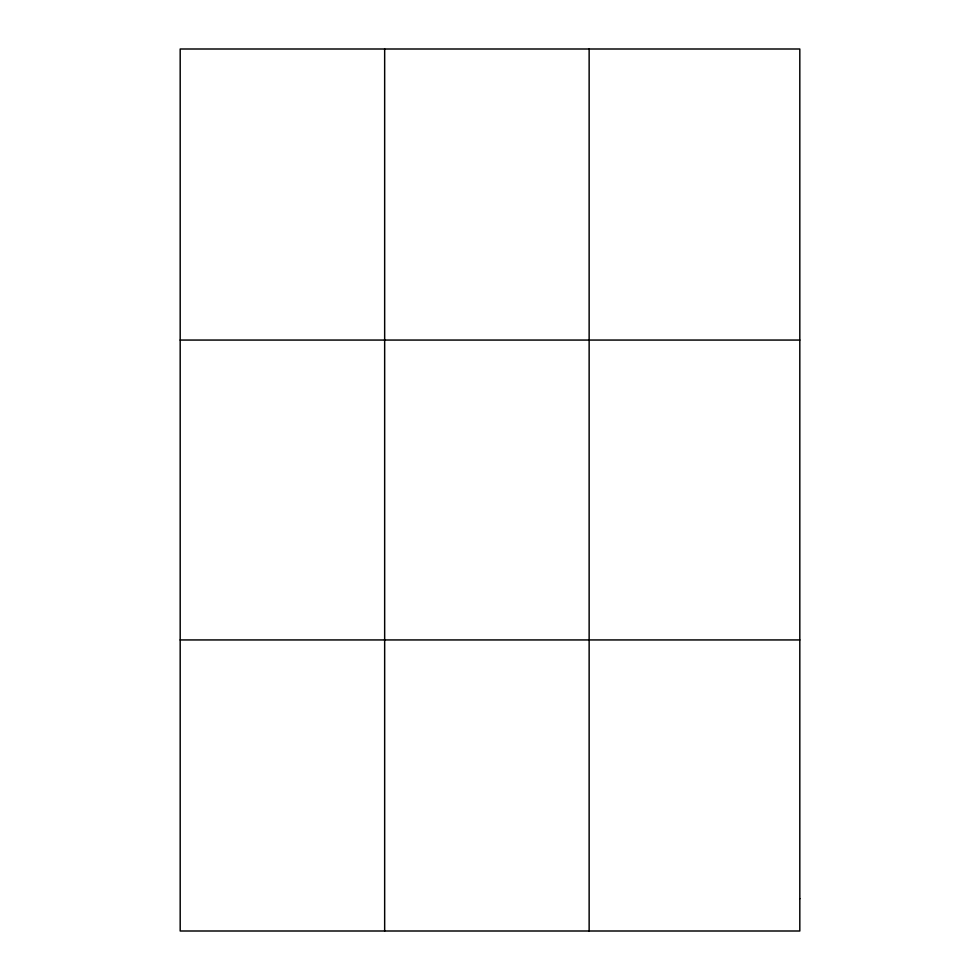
<?xml version="1.0" encoding="UTF-8"?>
<svg xmlns="http://www.w3.org/2000/svg" width="980" height="980" viewBox="0 0 980 980"><rect width="100%" height="100%" fill="white"/><g stroke="black" fill="none" stroke-linecap="round" stroke-linejoin="round"><path stroke-width="1.47" d="M384.662 49L384.662 931M589.139 49L589.139 931M180.185 340.06L799.815 340.06M180.185 639.94L799.815 639.94M799.815 898.66L799.815 931L180.185 931L180.185 49L799.815 49L799.815 898.66"/></g></svg>
